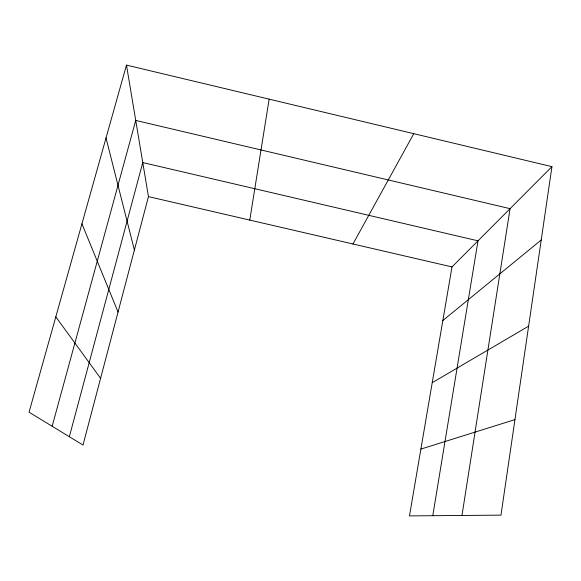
<?xml version="1.0" encoding="UTF-8"?>
<svg xmlns="http://www.w3.org/2000/svg" width="581" height="581" viewBox="0 0 581 581"><rect width="100%" height="100%" fill="white"/><g stroke="black" fill="none" stroke-linecap="round" stroke-linejoin="round"><path stroke-width="0.87" d="M551.95 166.653L500.975 515.136L409.474 515.899L451.996 266.926L551.95 166.653L126.476 65.101L29.05 412.183L83.01 445.061L148.46 196.618L126.476 65.101M461.982 515.463L510.067 208.666L135.729 120.427L52.152 426.258M249.772 220.083L269.148 99.155M432.78 515.703L478.01 240.832L142.766 162.564L69.35 436.738M352.972 243.991L413.788 133.681M442.838 320.53L541.223 239.982M432.22 382.697L528.616 326.181M420.884 449.077L514.948 419.613M148.46 196.618L451.996 266.926M55.805 316.863L100.593 378.318M81.943 223.765L118.045 312.062M106.018 137.995L134.385 250.048"/></g></svg>
